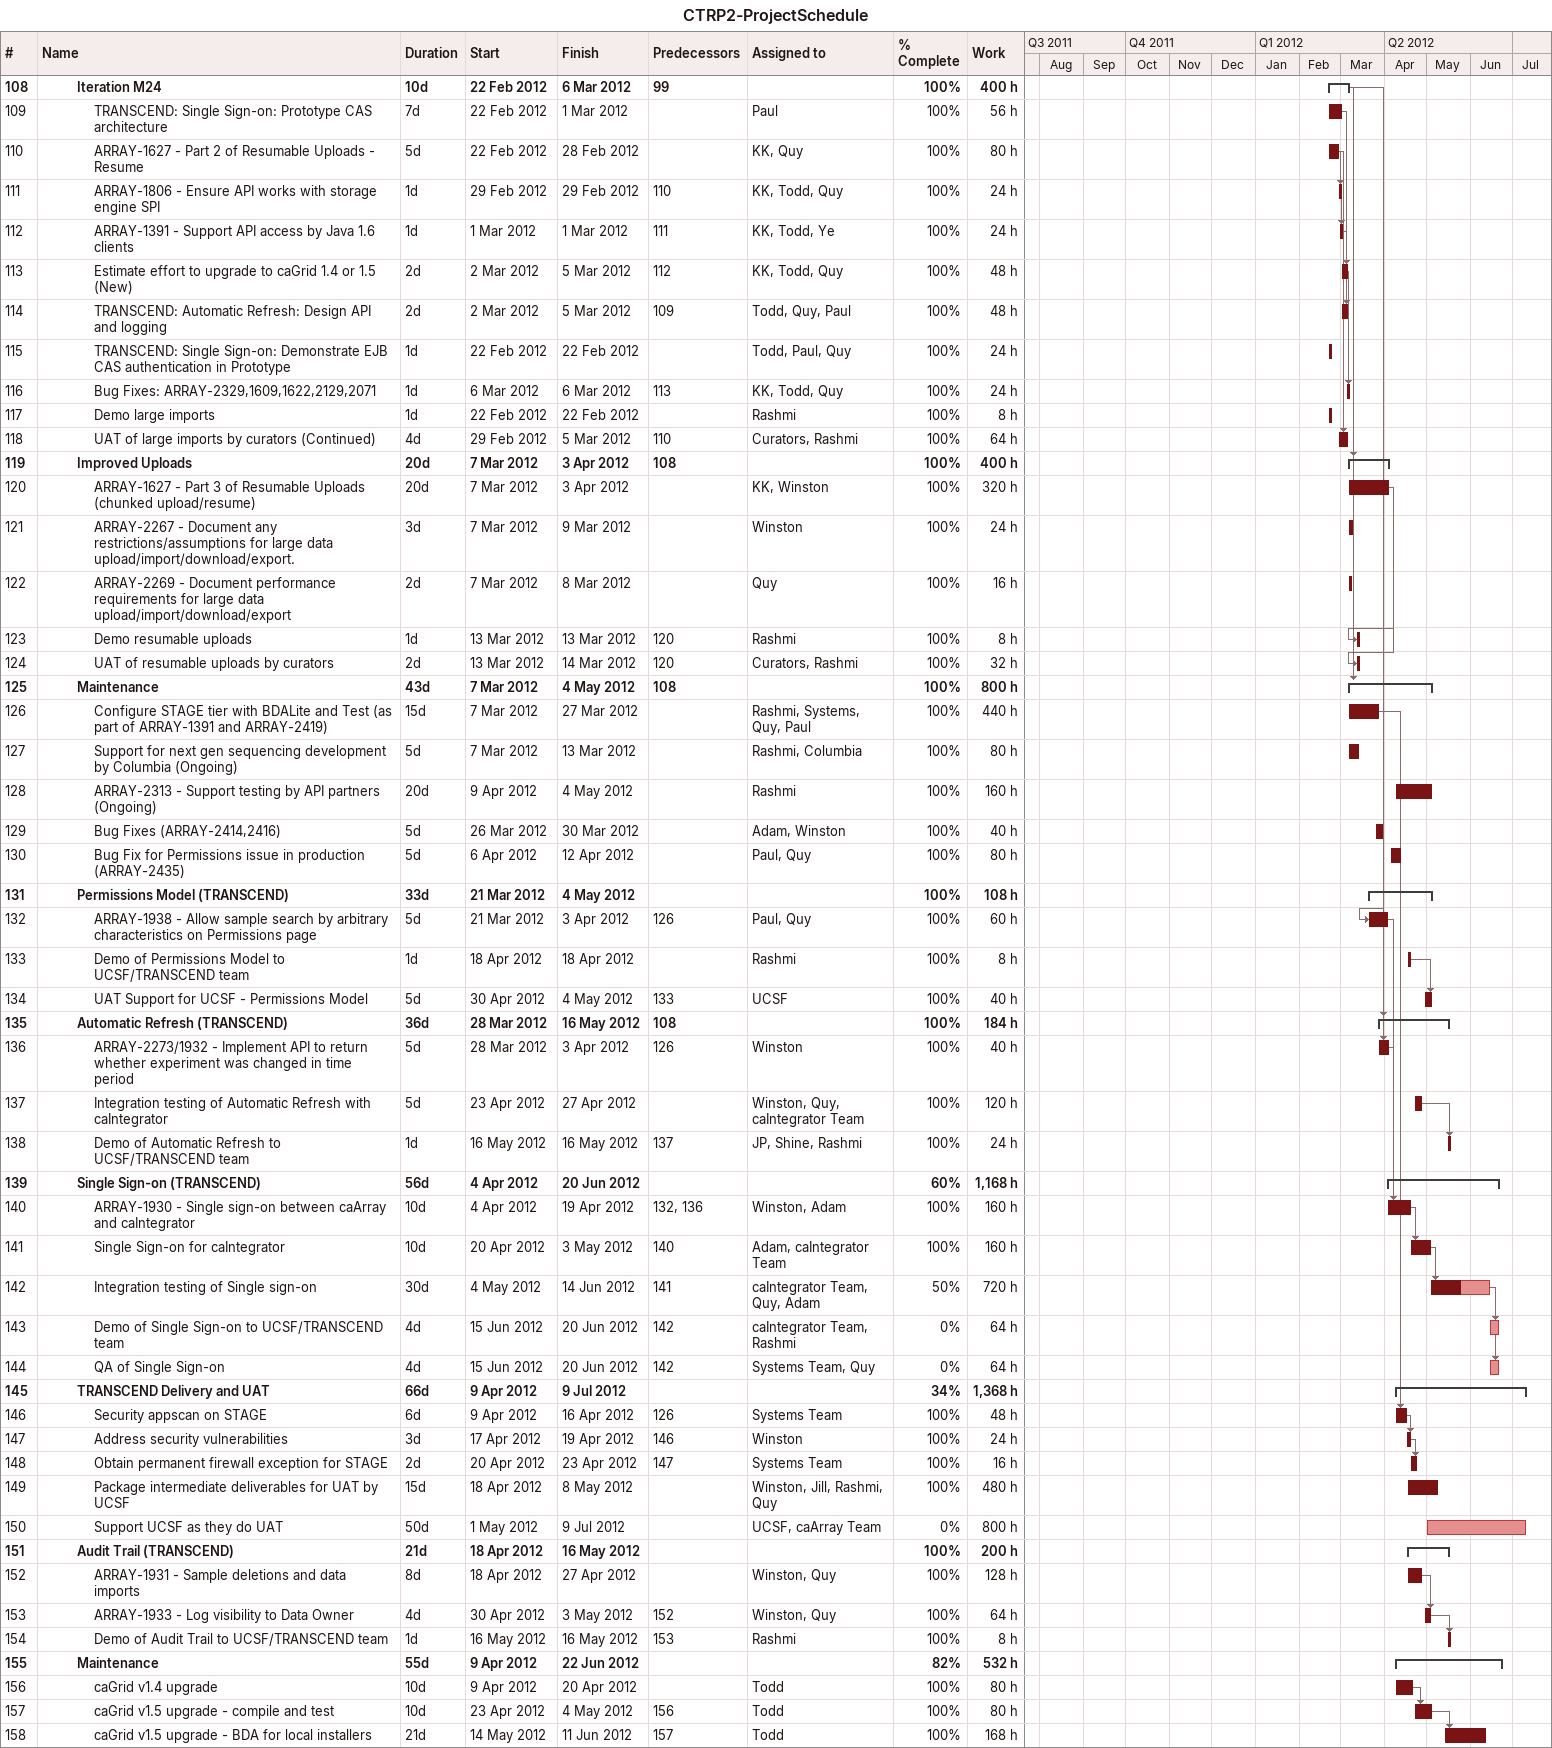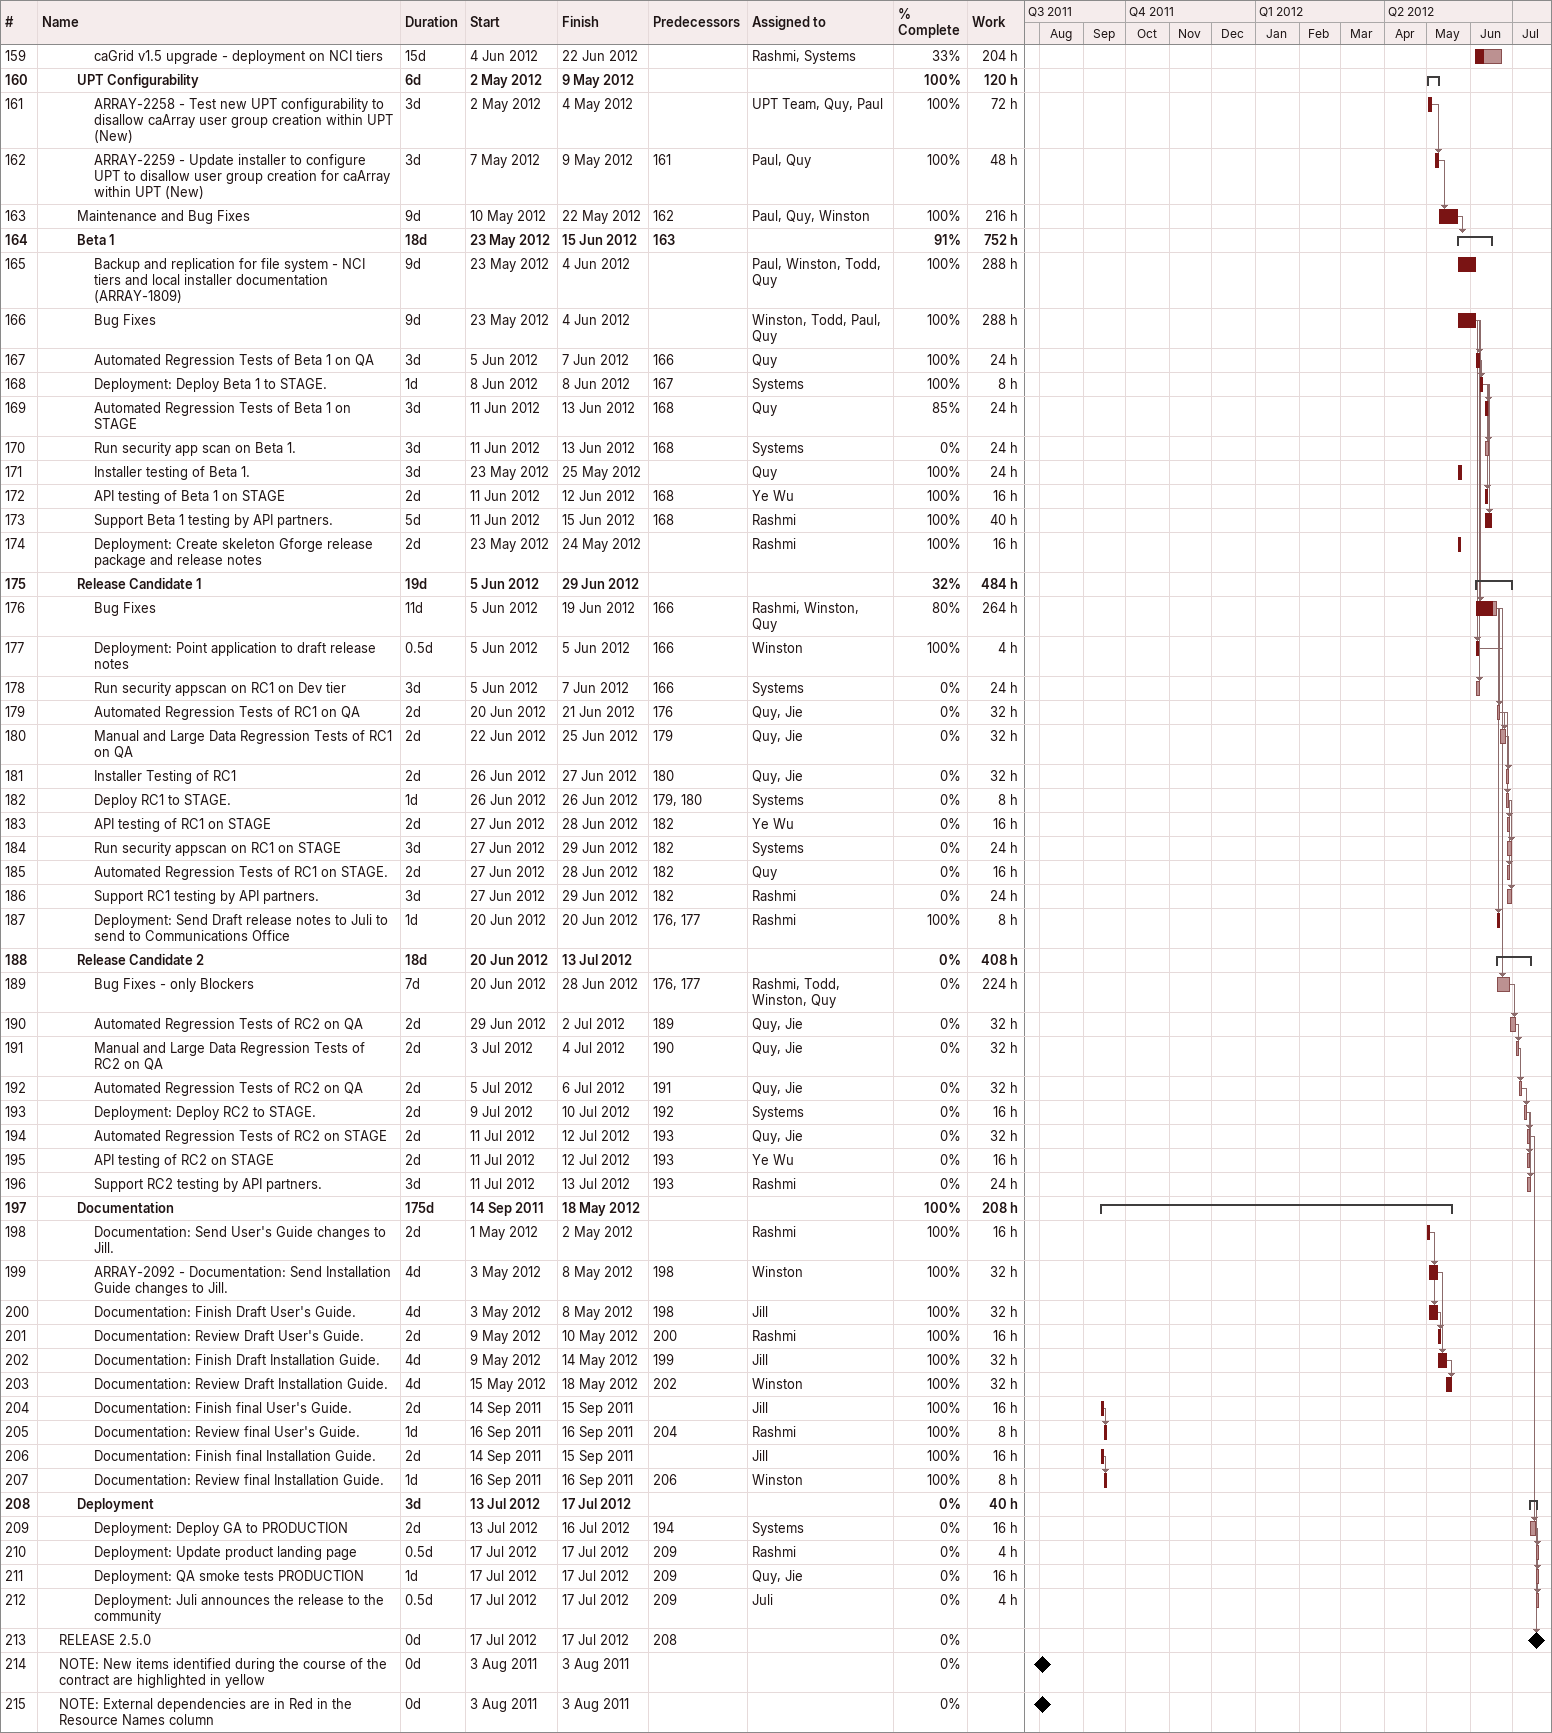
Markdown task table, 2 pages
CTRP2-ProjectSchedule

| ID | Level | Task | Duration | Start | Finish | Predecessors | Resources | % complete | Work (h) |
|---|---|---|---|---|---|---|---|---|---|
| 108 | 3 | **Iteration M24** | 10d | 2012-02-22 | 2012-03-06 | 99 |  | 100 | 400 |
| 109 | 4 | TRANSCEND: Single Sign-on: Prototype CAS architecture | 7d | 2012-02-22 | 2012-03-01 |  | Paul | 100 | 56 |
| 110 | 4 | ARRAY-1627 - Part 2 of Resumable Uploads - Resume | 5d | 2012-02-22 | 2012-02-28 |  | KK, Quy | 100 | 80 |
| 111 | 4 | ARRAY-1806 - Ensure API works with storage engine SPI | 1d | 2012-02-29 | 2012-02-29 | 110 | KK, Todd, Quy | 100 | 24 |
| 112 | 4 | ARRAY-1391 - Support API access by Java 1.6 clients | 1d | 2012-03-01 | 2012-03-01 | 111 | KK, Todd, Ye | 100 | 24 |
| 113 | 4 | Estimate effort to upgrade to caGrid 1.4 or 1.5 (New) | 2d | 2012-03-02 | 2012-03-05 | 112 | KK, Todd, Quy | 100 | 48 |
| 114 | 4 | TRANSCEND: Automatic Refresh: Design API and logging | 2d | 2012-03-02 | 2012-03-05 | 109 | Todd, Quy, Paul | 100 | 48 |
| 115 | 4 | TRANSCEND: Single Sign-on: Demonstrate EJB CAS authentication in Prototype | 1d | 2012-02-22 | 2012-02-22 |  | Todd, Paul, Quy | 100 | 24 |
| 116 | 4 | Bug Fixes: ARRAY-2329,1609,1622,2129,2071 | 1d | 2012-03-06 | 2012-03-06 | 113 | KK, Todd, Quy | 100 | 24 |
| 117 | 4 | Demo large imports | 1d | 2012-02-22 | 2012-02-22 |  | Rashmi | 100 | 8 |
| 118 | 4 | UAT of large imports by curators (Continued) | 4d | 2012-02-29 | 2012-03-05 | 110 | Curators, Rashmi | 100 | 64 |
| 119 | 3 | **Improved Uploads** | 20d | 2012-03-07 | 2012-04-03 | 108 |  | 100 | 400 |
| 120 | 4 | ARRAY-1627 - Part 3 of Resumable Uploads (chunked upload/resume) | 20d | 2012-03-07 | 2012-04-03 |  | KK, Winston | 100 | 320 |
| 121 | 4 | ARRAY-2267 - Document any restrictions/assumptions for large data upload/import/download/export. | 3d | 2012-03-07 | 2012-03-09 |  | Winston | 100 | 24 |
| 122 | 4 | ARRAY-2269 - Document performance requirements for large data upload/import/download/export | 2d | 2012-03-07 | 2012-03-08 |  | Quy | 100 | 16 |
| 123 | 4 | Demo resumable uploads | 1d | 2012-03-13 | 2012-03-13 | 120 | Rashmi | 100 | 8 |
| 124 | 4 | UAT of resumable uploads by curators | 2d | 2012-03-13 | 2012-03-14 | 120 | Curators, Rashmi | 100 | 32 |
| 125 | 3 | **Maintenance** | 43d | 2012-03-07 | 2012-05-04 | 108 |  | 100 | 800 |
| 126 | 4 | Configure STAGE tier with BDALite and Test (as part of ARRAY-1391 and ARRAY-2419) | 15d | 2012-03-07 | 2012-03-27 |  | Rashmi, Systems, Quy, Paul | 100 | 440 |
| 127 | 4 | Support for next gen sequencing development by Columbia (Ongoing) | 5d | 2012-03-07 | 2012-03-13 |  | Rashmi, Columbia | 100 | 80 |
| 128 | 4 | ARRAY-2313 - Support testing by API partners (Ongoing) | 20d | 2012-04-09 | 2012-05-04 |  | Rashmi | 100 | 160 |
| 129 | 4 | Bug Fixes (ARRAY-2414,2416) | 5d | 2012-03-26 | 2012-03-30 |  | Adam, Winston | 100 | 40 |
| 130 | 4 | Bug Fix for Permissions issue in production (ARRAY-2435) | 5d | 2012-04-06 | 2012-04-12 |  | Paul, Quy | 100 | 80 |
| 131 | 3 | **Permissions Model (TRANSCEND)** | 33d | 2012-03-21 | 2012-05-04 |  |  | 100 | 108 |
| 132 | 4 | ARRAY-1938 - Allow sample search by arbitrary characteristics on Permissions page | 5d | 2012-03-21 | 2012-04-03 | 126 | Paul, Quy | 100 | 60 |
| 133 | 4 | Demo of Permissions Model to UCSF/TRANSCEND team | 1d | 2012-04-18 | 2012-04-18 |  | Rashmi | 100 | 8 |
| 134 | 4 | UAT Support for UCSF - Permissions Model | 5d | 2012-04-30 | 2012-05-04 | 133 | UCSF | 100 | 40 |
| 135 | 3 | **Automatic Refresh (TRANSCEND)** | 36d | 2012-03-28 | 2012-05-16 | 108 |  | 100 | 184 |
| 136 | 4 | ARRAY-2273/1932 - Implement API to return whether experiment was changed in time period | 5d | 2012-03-28 | 2012-04-03 | 126 | Winston | 100 | 40 |
| 137 | 4 | Integration testing of Automatic Refresh with caIntegrator | 5d | 2012-04-23 | 2012-04-27 |  | Winston, Quy, caIntegrator Team | 100 | 120 |
| 138 | 4 | Demo of Automatic Refresh to UCSF/TRANSCEND team | 1d | 2012-05-16 | 2012-05-16 | 137 | JP, Shine, Rashmi | 100 | 24 |
| 139 | 3 | **Single Sign-on (TRANSCEND)** | 56d | 2012-04-04 | 2012-06-20 |  |  | 60 | 1168 |
| 140 | 4 | ARRAY-1930 - Single sign-on between caArray and caIntegrator | 10d | 2012-04-04 | 2012-04-19 | 132, 136 | Winston, Adam | 100 | 160 |
| 141 | 4 | Single Sign-on for caIntegrator | 10d | 2012-04-20 | 2012-05-03 | 140 | Adam, caIntegrator Team | 100 | 160 |
| 142 | 4 | Integration testing of Single sign-on | 30d | 2012-05-04 | 2012-06-14 | 141 | caIntegrator Team, Quy, Adam | 50 | 720 |
| 143 | 4 | Demo of Single Sign-on to UCSF/TRANSCEND team | 4d | 2012-06-15 | 2012-06-20 | 142 | caIntegrator Team, Rashmi | 0 | 64 |
| 144 | 4 | QA of Single Sign-on | 4d | 2012-06-15 | 2012-06-20 | 142 | Systems Team, Quy | 0 | 64 |
| 145 | 3 | **TRANSCEND Delivery and UAT** | 66d | 2012-04-09 | 2012-07-09 |  |  | 34 | 1368 |
| 146 | 4 | Security appscan on STAGE | 6d | 2012-04-09 | 2012-04-16 | 126 | Systems Team | 100 | 48 |
| 147 | 4 | Address security vulnerabilities | 3d | 2012-04-17 | 2012-04-19 | 146 | Winston | 100 | 24 |
| 148 | 4 | Obtain permanent firewall exception for STAGE | 2d | 2012-04-20 | 2012-04-23 | 147 | Systems Team | 100 | 16 |
| 149 | 4 | Package intermediate deliverables for UAT by UCSF | 15d | 2012-04-18 | 2012-05-08 |  | Winston, Jill, Rashmi, Quy | 100 | 480 |
| 150 | 4 | Support UCSF as they do UAT | 50d | 2012-05-01 | 2012-07-09 |  | UCSF, caArray Team | 0 | 800 |
| 151 | 3 | **Audit Trail (TRANSCEND)** | 21d | 2012-04-18 | 2012-05-16 |  |  | 100 | 200 |
| 152 | 4 | ARRAY-1931 - Sample deletions and data imports | 8d | 2012-04-18 | 2012-04-27 |  | Winston, Quy | 100 | 128 |
| 153 | 4 | ARRAY-1933 - Log visibility to Data Owner | 4d | 2012-04-30 | 2012-05-03 | 152 | Winston, Quy | 100 | 64 |
| 154 | 4 | Demo of Audit Trail to UCSF/TRANSCEND team | 1d | 2012-05-16 | 2012-05-16 | 153 | Rashmi | 100 | 8 |
| 155 | 3 | **Maintenance** | 55d | 2012-04-09 | 2012-06-22 |  |  | 82 | 532 |
| 156 | 4 | caGrid v1.4 upgrade | 10d | 2012-04-09 | 2012-04-20 |  | Todd | 100 | 80 |
| 157 | 4 | caGrid v1.5 upgrade - compile and test | 10d | 2012-04-23 | 2012-05-04 | 156 | Todd | 100 | 80 |
| 158 | 4 | caGrid v1.5 upgrade - BDA for local installers | 21d | 2012-05-14 | 2012-06-11 | 157 | Todd | 100 | 168 |
| 159 | 4 | caGrid v1.5 upgrade - deployment on NCI tiers | 15d | 2012-06-04 | 2012-06-22 |  | Rashmi, Systems | 33 | 204 |
| 160 | 3 | **UPT Configurability** | 6d | 2012-05-02 | 2012-05-09 |  |  | 100 | 120 |
| 161 | 4 | ARRAY-2258 - Test new UPT configurability to disallow caArray user group creation within UPT (New) | 3d | 2012-05-02 | 2012-05-04 |  | UPT Team, Quy, Paul | 100 | 72 |
| 162 | 4 | ARRAY-2259 - Update installer to configure UPT to disallow user group creation for caArray within UPT (New) | 3d | 2012-05-07 | 2012-05-09 | 161 | Paul, Quy | 100 | 48 |
| 163 | 3 | Maintenance and Bug Fixes | 9d | 2012-05-10 | 2012-05-22 | 162 | Paul, Quy, Winston | 100 | 216 |
| 164 | 3 | **Beta 1** | 18d | 2012-05-23 | 2012-06-15 | 163 |  | 91 | 752 |
| 165 | 4 | Backup and replication for file system - NCI tiers and local installer documentation (ARRAY-1809) | 9d | 2012-05-23 | 2012-06-04 |  | Paul, Winston, Todd, Quy | 100 | 288 |
| 166 | 4 | Bug Fixes | 9d | 2012-05-23 | 2012-06-04 |  | Winston, Todd, Paul, Quy | 100 | 288 |
| 167 | 4 | Automated Regression Tests of Beta 1 on QA | 3d | 2012-06-05 | 2012-06-07 | 166 | Quy | 100 | 24 |
| 168 | 4 | Deployment: Deploy Beta 1 to STAGE. | 1d | 2012-06-08 | 2012-06-08 | 167 | Systems | 100 | 8 |
| 169 | 4 | Automated Regression Tests of Beta 1 on STAGE | 3d | 2012-06-11 | 2012-06-13 | 168 | Quy | 85 | 24 |
| 170 | 4 | Run security app scan on Beta 1. | 3d | 2012-06-11 | 2012-06-13 | 168 | Systems | 0 | 24 |
| 171 | 4 | Installer testing of Beta 1. | 3d | 2012-05-23 | 2012-05-25 |  | Quy | 100 | 24 |
| 172 | 4 | API testing of Beta 1 on STAGE | 2d | 2012-06-11 | 2012-06-12 | 168 | Ye Wu | 100 | 16 |
| 173 | 4 | Support Beta 1 testing by API partners. | 5d | 2012-06-11 | 2012-06-15 | 168 | Rashmi | 100 | 40 |
| 174 | 4 | Deployment: Create skeleton Gforge release package and release notes | 2d | 2012-05-23 | 2012-05-24 |  | Rashmi | 100 | 16 |
| 175 | 3 | **Release Candidate 1** | 19d | 2012-06-05 | 2012-06-29 |  |  | 32 | 484 |
| 176 | 4 | Bug Fixes | 11d | 2012-06-05 | 2012-06-19 | 166 | Rashmi, Winston, Quy | 80 | 264 |
| 177 | 4 | Deployment: Point application to draft release notes | 0.5d | 2012-06-05 | 2012-06-05 | 166 | Winston | 100 | 4 |
| 178 | 4 | Run security appscan on RC1 on Dev tier | 3d | 2012-06-05 | 2012-06-07 | 166 | Systems | 0 | 24 |
| 179 | 4 | Automated Regression Tests of RC1 on QA | 2d | 2012-06-20 | 2012-06-21 | 176 | Quy, Jie | 0 | 32 |
| 180 | 4 | Manual and Large Data Regression Tests of RC1 on QA | 2d | 2012-06-22 | 2012-06-25 | 179 | Quy, Jie | 0 | 32 |
| 181 | 4 | Installer Testing of RC1 | 2d | 2012-06-26 | 2012-06-27 | 180 | Quy, Jie | 0 | 32 |
| 182 | 4 | Deploy RC1 to STAGE. | 1d | 2012-06-26 | 2012-06-26 | 179, 180 | Systems | 0 | 8 |
| 183 | 4 | API testing of RC1 on STAGE | 2d | 2012-06-27 | 2012-06-28 | 182 | Ye Wu | 0 | 16 |
| 184 | 4 | Run security appscan on RC1 on STAGE | 3d | 2012-06-27 | 2012-06-29 | 182 | Systems | 0 | 24 |
| 185 | 4 | Automated Regression Tests of RC1 on STAGE. | 2d | 2012-06-27 | 2012-06-28 | 182 | Quy | 0 | 16 |
| 186 | 4 | Support RC1 testing by API partners. | 3d | 2012-06-27 | 2012-06-29 | 182 | Rashmi | 0 | 24 |
| 187 | 4 | Deployment: Send Draft release notes to Juli to send to Communications Office | 1d | 2012-06-20 | 2012-06-20 | 176, 177 | Rashmi | 100 | 8 |
| 188 | 3 | **Release Candidate 2** | 18d | 2012-06-20 | 2012-07-13 |  |  | 0 | 408 |
| 189 | 4 | Bug Fixes - only Blockers | 7d | 2012-06-20 | 2012-06-28 | 176, 177 | Rashmi, Todd, Winston, Quy | 0 | 224 |
| 190 | 4 | Automated Regression Tests of RC2 on QA | 2d | 2012-06-29 | 2012-07-02 | 189 | Quy, Jie | 0 | 32 |
| 191 | 4 | Manual and Large Data Regression Tests of RC2 on QA | 2d | 2012-07-03 | 2012-07-04 | 190 | Quy, Jie | 0 | 32 |
| 192 | 4 | Automated Regression Tests of RC2 on QA | 2d | 2012-07-05 | 2012-07-06 | 191 | Quy, Jie | 0 | 32 |
| 193 | 4 | Deployment: Deploy RC2 to STAGE. | 2d | 2012-07-09 | 2012-07-10 | 192 | Systems | 0 | 16 |
| 194 | 4 | Automated Regression Tests of RC2 on STAGE | 2d | 2012-07-11 | 2012-07-12 | 193 | Quy, Jie | 0 | 32 |
| 195 | 4 | API testing of RC2 on STAGE | 2d | 2012-07-11 | 2012-07-12 | 193 | Ye Wu | 0 | 16 |
| 196 | 4 | Support RC2 testing by API partners. | 3d | 2012-07-11 | 2012-07-13 | 193 | Rashmi | 0 | 24 |
| 197 | 3 | **Documentation** | 175d | 2011-09-14 | 2012-05-18 |  |  | 100 | 208 |
| 198 | 4 | Documentation: Send User's Guide changes to Jill. | 2d | 2012-05-01 | 2012-05-02 |  | Rashmi | 100 | 16 |
| 199 | 4 | ARRAY-2092 - Documentation: Send Installation Guide changes to Jill. | 4d | 2012-05-03 | 2012-05-08 | 198 | Winston | 100 | 32 |
| 200 | 4 | Documentation: Finish Draft User's Guide. | 4d | 2012-05-03 | 2012-05-08 | 198 | Jill | 100 | 32 |
| 201 | 4 | Documentation: Review Draft User's Guide. | 2d | 2012-05-09 | 2012-05-10 | 200 | Rashmi | 100 | 16 |
| 202 | 4 | Documentation: Finish Draft Installation Guide. | 4d | 2012-05-09 | 2012-05-14 | 199 | Jill | 100 | 32 |
| 203 | 4 | Documentation: Review Draft Installation Guide. | 4d | 2012-05-15 | 2012-05-18 | 202 | Winston | 100 | 32 |
| 204 | 4 | Documentation: Finish final User's Guide. | 2d | 2011-09-14 | 2011-09-15 |  | Jill | 100 | 16 |
| 205 | 4 | Documentation: Review final User's Guide. | 1d | 2011-09-16 | 2011-09-16 | 204 | Rashmi | 100 | 8 |
| 206 | 4 | Documentation: Finish final Installation Guide. | 2d | 2011-09-14 | 2011-09-15 |  | Jill | 100 | 16 |
| 207 | 4 | Documentation: Review final Installation Guide. | 1d | 2011-09-16 | 2011-09-16 | 206 | Winston | 100 | 8 |
| 208 | 3 | **Deployment** | 3d | 2012-07-13 | 2012-07-17 |  |  | 0 | 40 |
| 209 | 4 | Deployment: Deploy GA to PRODUCTION | 2d | 2012-07-13 | 2012-07-16 | 194 | Systems | 0 | 16 |
| 210 | 4 | Deployment: Update product landing page | 0.5d | 2012-07-17 | 2012-07-17 | 209 | Rashmi | 0 | 4 |
| 211 | 4 | Deployment: QA smoke tests PRODUCTION | 1d | 2012-07-17 | 2012-07-17 | 209 | Quy, Jie | 0 | 16 |
| 212 | 4 | Deployment: Juli announces the release to the community | 0.5d | 2012-07-17 | 2012-07-17 | 209 | Juli | 0 | 4 |
| 213 | 2 | RELEASE 2.5.0 | 0d | 2012-07-17 | 2012-07-17 | 208 |  | 0 |  |
| 214 | 2 | NOTE: New items identified during the course of the contract are highlighted in yellow | 0d | 2011-08-03 | 2011-08-03 |  |  | 0 |  |
| 215 | 2 | NOTE: External dependencies are in Red in the Resource Names column | 0d | 2011-08-03 | 2011-08-03 |  |  | 0 |  |
